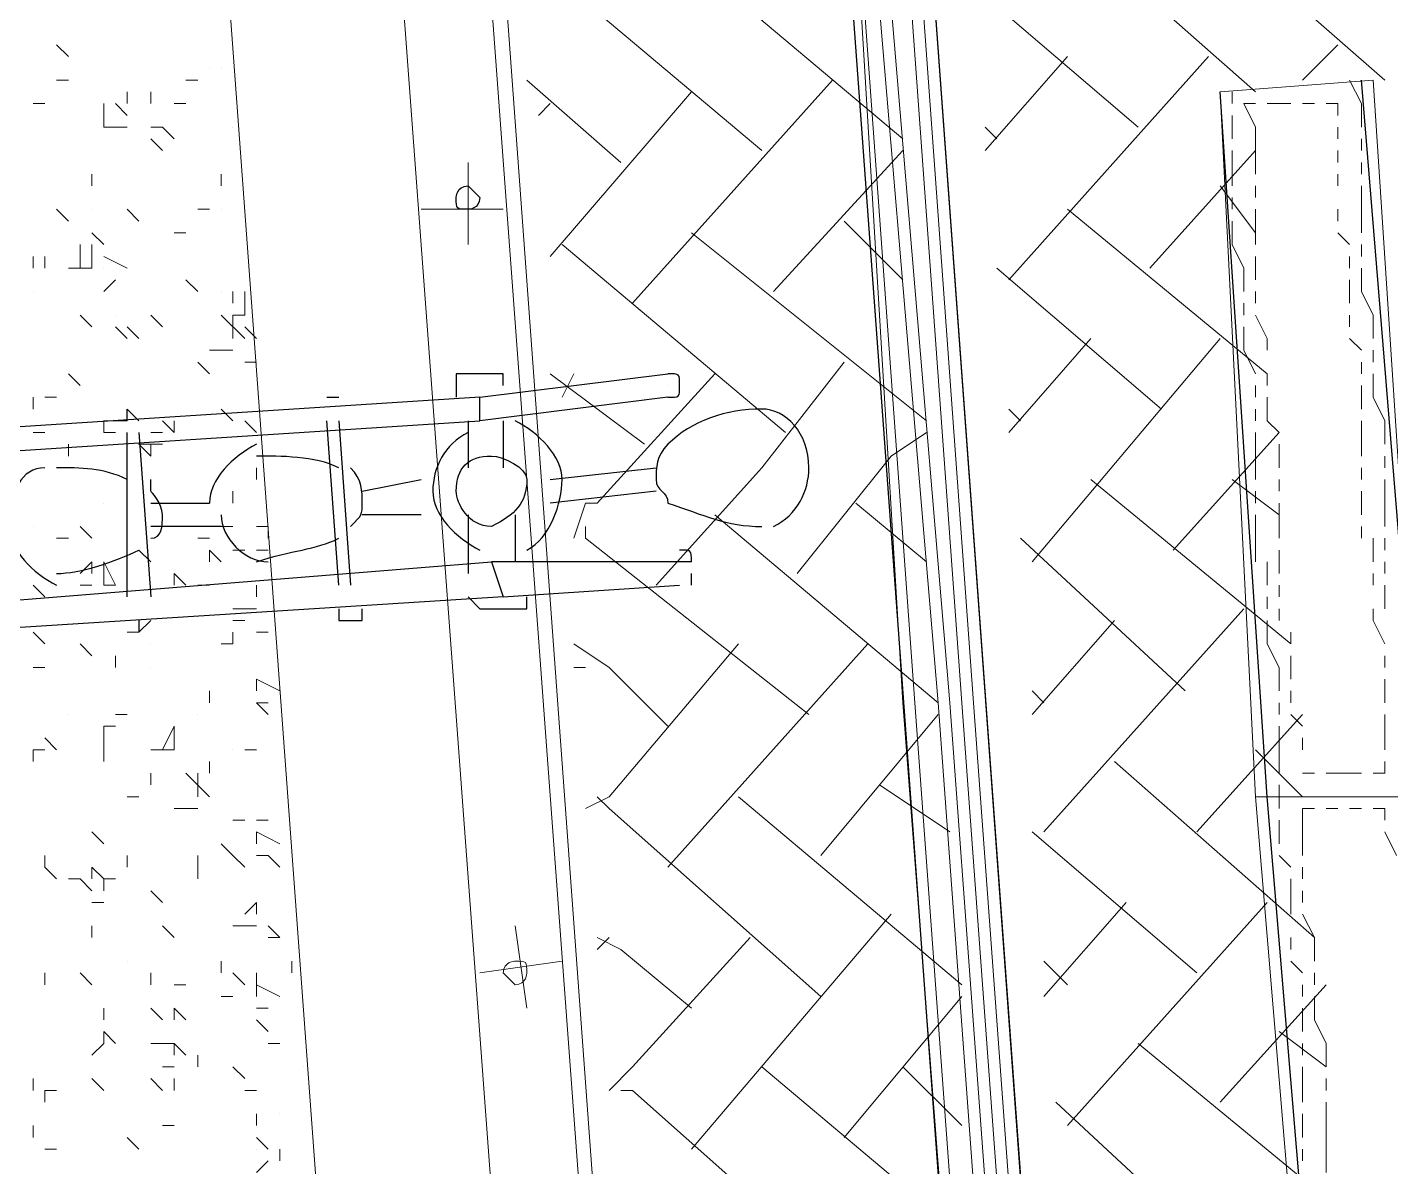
# Model space of a CAD drawing. Header units: millimetres. Extents: x 2928 to 3112, y 1220 to 1280.
# Drawn here: x 3001.7405 to 3002.1272, y 1263.3589 to 1263.6823 of the extents above; entities that cross this region are included whole.
import ezdxf

# ---------------------------------------------------------------- set-up
doc = ezdxf.new("R2010")
doc.units = ezdxf.units.MM

msp = doc.modelspace()

# ---------------------------------------------------------------- linework, layer by layer
at = {"color": 252, "linetype": 'Continuous', "lineweight": 5, "true_color": 0x989898}
msp.add_lwpolyline([(2999.44215, 1266.50398), (2999.75215, 1262.30392), (3000.85883, 1262.38726), (3001.96552, 1262.47059), (3001.65885, 1266.66398), (3000.54883, 1266.58398)], close=True, dxfattribs=at)
at = {"color": 7, "linetype": 'Continuous', "lineweight": 9, "true_color": 0x000007}
for points in [[(3000.54883, 1266.58065), (2999.44881, 1266.50065), (2999.75549, 1262.31059), (3000.85883, 1262.39392), (3001.96218, 1262.47392), (3001.65218, 1266.66065)], [(3000.55216, 1266.55398), (2999.47548, 1266.47398), (2999.77882, 1262.33726), (3000.8555, 1262.41726), (3001.93552, 1262.49726), (3001.62885, 1266.63398)], [(3000.5555, 1266.50732), (2999.52548, 1266.43065), (2999.82549, 1262.38726), (3000.85217, 1262.46392), (3001.88218, 1262.54059), (3001.58551, 1266.58065)], [(3002.13552, 1263.46394), (3002.12219, 1263.66727), (3002.07885, 1263.66394), (3002.08885, 1263.46394)], [(3002.15219, 1263.26394), (3002.13552, 1263.46394), (3002.08885, 1263.46394), (3002.10552, 1263.26394)]]:
    msp.add_lwpolyline(points, close=True, dxfattribs=at)
at = {"color": 7, "linetype": 'Continuous', "lineweight": -2, "true_color": 0x000007}
for points in [[(2999.53548, 1263.60727), (2999.64215, 1262.17059), (3000.86883, 1262.26059), (3002.09552, 1262.35059), (3001.99218, 1263.76728)], [(3002.06885, 1262.40059), (3001.96885, 1263.76728), (3001.96885, 1263.76728)], [(3001.87552, 1263.58061), (3001.87552, 1263.58394), (3001.86218, 1263.58394), (3001.86218, 1263.57727)], [(3001.86885, 1263.57727), (3001.92218, 1263.58394), (3001.92218, 1263.58394)], [(3001.86885, 1263.57727), (3001.66218, 1263.56394), (3001.66218, 1263.56394)], [(3001.66218, 1263.55727), (3001.86885, 1263.57061), (3001.86885, 1263.57727)], [(3001.82551, 1263.57727), (3001.82551, 1263.57727), (3001.82885, 1263.57727), (3001.82885, 1263.57727)], [(3001.92218, 1263.57727), (3001.86885, 1263.57061), (3001.86885, 1263.57727)], [(3001.76885, 1263.57061), (3001.76885, 1263.57394), (3001.76885, 1263.57394), (3001.77218, 1263.57061)], [(3001.82885, 1263.52394), (3001.82551, 1263.57061), (3001.82551, 1263.57061)], [(3001.82885, 1263.57061), (3001.83218, 1263.52394), (3001.83218, 1263.52394)], [(3001.86552, 1263.57061), (3001.86552, 1263.55727), (3001.86552, 1263.55727)], [(3001.87552, 1263.57061), (3001.87552, 1263.55727), (3001.87552, 1263.55727)], [(3001.76885, 1263.52061), (3001.76885, 1263.56727), (3001.76885, 1263.56727)], [(3001.77218, 1263.56727), (3001.77551, 1263.52061), (3001.77551, 1263.52061)], [(3001.88885, 1263.55394), (3001.91885, 1263.55727), (3001.91885, 1263.55727)], [(3001.83552, 1263.55061), (3001.85218, 1263.55394), (3001.85218, 1263.55394)], [(3001.91885, 1263.55061), (3001.88885, 1263.54727), (3001.88885, 1263.54727)], [(3001.77551, 1263.54727), (3001.79218, 1263.54727), (3001.79218, 1263.54727)], [(3001.79551, 1263.54061), (3001.77551, 1263.54061), (3001.77551, 1263.54061)], [(3001.85218, 1263.54394), (3001.83552, 1263.54394), (3001.83552, 1263.54394)], [(3001.86552, 1263.54394), (3001.86552, 1263.52727), (3001.86552, 1263.52727)], [(3001.87885, 1263.54394), (3001.87885, 1263.53061), (3001.87885, 1263.53061)], [(3001.66551, 1263.51394), (3001.87218, 1263.53061), (3001.87552, 1263.52061)], [(3001.92552, 1263.53061), (3001.87218, 1263.53061), (3001.87552, 1263.52061)], [(3001.92885, 1263.53061), (3001.92552, 1263.53061), (3001.92552, 1263.53061)], [(3001.87552, 1263.52061), (3001.92552, 1263.52394), (3001.92552, 1263.52394)], [(3001.87552, 1263.52061), (3001.66551, 1263.50727), (3001.66551, 1263.50727)], [(3001.82885, 1263.51727), (3001.82885, 1263.51394), (3001.83552, 1263.51394), (3001.83552, 1263.51727)], [(3001.86552, 1263.52061), (3001.86885, 1263.51727), (3001.88218, 1263.51727), (3001.88218, 1263.52061)], [(3001.77218, 1263.51394), (3001.77218, 1263.51061), (3001.77551, 1263.51394), (3001.77551, 1263.51394)]]:
    msp.add_lwpolyline(points, dxfattribs=at)
at = {"color": 9, "linetype": 'Continuous', "lineweight": 5, "true_color": 0xbababa}
for points in [[(3002.07219, 1262.40059), (3001.99218, 1263.49061), (3001.97218, 1263.76728)], [(3002.07219, 1262.40059), (3001.98885, 1263.49061), (3001.97218, 1263.76728)], [(3002.07885, 1262.40059), (3001.99885, 1263.49061), (3001.97552, 1263.76728)], [(3002.08219, 1262.40059), (3002.00218, 1263.49061), (3001.97885, 1263.76728)], [(3002.08552, 1262.40059), (3002.00552, 1263.49061), (3001.98552, 1263.76728)], [(3002.08885, 1262.40059), (3002.00885, 1263.49061), (3001.98885, 1263.76728)], [(3002.09219, 1262.40392), (3002.01218, 1263.49394), (3001.99218, 1263.76728)], [(3002.03218, 1263.71394), (3002.08885, 1263.66394), (3002.08885, 1263.66394)], [(3002.07219, 1263.71394), (3002.12552, 1263.66727), (3002.12552, 1263.66727)], [(3001.92552, 1263.70394), (3001.98885, 1263.65061), (3001.98885, 1263.65061)], [(3001.88552, 1263.70061), (3001.94885, 1263.64727), (3001.94885, 1263.64727)], [(3002.00885, 1263.69394), (3002.05552, 1263.65394), (3002.05552, 1263.65394)], [(3002.10219, 1263.66727), (3002.11219, 1263.67727), (3002.11219, 1263.67727)], [(3002.01218, 1263.64727), (3002.03552, 1263.67394), (3002.03552, 1263.67394)], [(3002.01885, 1263.61061), (3002.07552, 1263.67394), (3002.07552, 1263.67394)], [(3001.88218, 1263.66727), (3001.90885, 1263.64394), (3001.90885, 1263.64394)], [(3001.91218, 1263.60394), (3001.96885, 1263.66727), (3001.96885, 1263.66727)], [(3001.88552, 1263.65727), (3001.88885, 1263.66061), (3001.88885, 1263.66061)], [(3001.88885, 1263.61727), (3001.92885, 1263.66394), (3001.92885, 1263.66394)], [(3002.01218, 1263.65394), (3002.01552, 1263.65061), (3002.01552, 1263.65061)], [(3001.95218, 1263.60727), (3001.98885, 1263.64727), (3001.98885, 1263.64727)], [(3002.05885, 1263.61394), (3002.08885, 1263.64727), (3002.08885, 1263.64727)], [(3002.07885, 1263.63727), (3002.08885, 1263.62394), (3002.08885, 1263.62394)], [(3002.03552, 1263.63061), (3002.09219, 1263.58394), (3002.09219, 1263.58394)], [(3001.97218, 1263.62727), (3001.98885, 1263.61061), (3001.98885, 1263.61061)], [(3001.92885, 1263.62394), (3001.99552, 1263.57061), (3001.99552, 1263.57061)], [(3001.89218, 1263.62061), (3001.95552, 1263.56727), (3001.95552, 1263.56727)], [(3002.01552, 1263.61394), (3002.06219, 1263.57394), (3002.06219, 1263.57394)], [(3002.01885, 1263.56727), (3002.04218, 1263.59394), (3002.04218, 1263.59394)], [(3002.02552, 1263.53061), (3002.07885, 1263.59394), (3002.07885, 1263.59394)], [(3001.94885, 1263.55727), (3001.97218, 1263.58727), (3001.97218, 1263.58727)], [(3001.88885, 1263.58394), (3001.91552, 1263.56394), (3001.91552, 1263.56394)], [(3001.89218, 1263.57727), (3001.89552, 1263.58394), (3001.89552, 1263.58394)], [(3001.90218, 1263.54727), (3001.93552, 1263.58394), (3001.93552, 1263.58394)], [(3002.01885, 1263.57394), (3002.02218, 1263.57061), (3002.02218, 1263.57061)], [(3001.98552, 1263.56061), (3001.99552, 1263.56727), (3001.99552, 1263.56727)], [(3002.06552, 1263.53394), (3002.09552, 1263.56727), (3002.09552, 1263.56727)], [(3001.95885, 1263.52727), (3001.98552, 1263.56061), (3001.98552, 1263.56061)], [(3001.91885, 1263.52394), (3001.94885, 1263.55727), (3001.94885, 1263.55727)], [(3002.04218, 1263.55394), (3002.09885, 1263.50727), (3002.09885, 1263.50727)], [(3002.08219, 1263.55394), (3002.09552, 1263.54394), (3002.09552, 1263.54394)], [(3001.90218, 1263.54727), (3001.89885, 1263.54727), (3001.89552, 1263.53727)], [(3001.97552, 1263.54727), (3001.99552, 1263.53061), (3001.99552, 1263.53061)], [(3001.89885, 1263.54061), (3001.89885, 1263.53727), (3001.96218, 1263.48727)], [(3001.93552, 1263.54394), (3001.99885, 1263.49061), (3001.99885, 1263.49061)], [(3002.02218, 1263.53727), (3002.06885, 1263.49394), (3002.06885, 1263.49394)], [(3002.02885, 1263.45394), (3002.08552, 1263.51727), (3002.08552, 1263.51727)], [(3002.02552, 1263.48727), (3002.04885, 1263.51394), (3002.04885, 1263.51394)], [(3001.89552, 1263.50727), (3001.90552, 1263.50061), (3001.92218, 1263.48394)], [(3001.89885, 1263.4606), (3001.90552, 1263.46394), (3001.94218, 1263.50727)], [(3001.92218, 1263.44394), (3001.97885, 1263.50727), (3001.97885, 1263.50727)], [(3001.89552, 1263.50061), (3001.89885, 1263.50061), (3001.89885, 1263.50061)], [(3002.02552, 1263.49394), (3002.02885, 1263.49061), (3002.02885, 1263.49061)], [(3001.96552, 1263.44727), (3001.99885, 1263.48727), (3001.99885, 1263.48727)], [(3002.07219, 1263.45394), (3002.10219, 1263.48727), (3002.10219, 1263.48727)], [(3002.08885, 1263.47727), (3002.10219, 1263.46394), (3002.10219, 1263.46394)], [(3002.04885, 1263.47394), (3002.10552, 1263.42394), (3002.10552, 1263.42394)], [(3001.98218, 1263.46727), (3002.00218, 1263.45394), (3002.00218, 1263.45394)], [(3001.90218, 1263.46394), (3001.90552, 1263.4606), (3001.96552, 1263.40727)], [(3001.94218, 1263.46394), (3002.00552, 1263.4106), (3002.00552, 1263.4106)], [(3002.02552, 1263.45394), (3002.07219, 1263.41394), (3002.07219, 1263.41394)], [(3002.02885, 1263.40727), (3002.05218, 1263.43394), (3002.05218, 1263.43394)], [(3002.03552, 1263.3706), (3002.09219, 1263.43394), (3002.09219, 1263.43394)], [(3001.92885, 1263.36394), (3001.98552, 1263.4306), (3001.98552, 1263.4306)], [(3001.90218, 1263.42394), (3001.90885, 1263.4206), (3001.92885, 1263.40394)], [(3001.90218, 1263.4206), (3001.90552, 1263.42394), (3001.90552, 1263.42394)], [(3001.91218, 1263.38727), (3001.94552, 1263.42394), (3001.94552, 1263.42394)], [(3002.02885, 1263.41727), (3002.03552, 1263.4106), (3002.03552, 1263.4106)], [(3002.07885, 1263.37727), (3002.10885, 1263.4106), (3002.10885, 1263.4106)], [(3001.97218, 1263.36727), (3002.00552, 1263.40727), (3002.00552, 1263.40727)], [(3002.09552, 1263.39727), (3002.10885, 1263.38727), (3002.10885, 1263.38727)], [(3002.05552, 1263.39394), (3002.11219, 1263.34727), (3002.11219, 1263.34727)], [(3001.90552, 1263.3806), (3001.91218, 1263.38727), (3001.91218, 1263.38727)], [(3001.94885, 1263.38727), (3002.01218, 1263.33394), (3002.01218, 1263.33394)], [(3001.98885, 1263.38727), (3002.00552, 1263.3706), (3002.00552, 1263.3706)], [(3001.90885, 1263.3806), (3001.91218, 1263.3806), (3001.97218, 1263.32727)], [(3002.03218, 1263.37727), (3002.07885, 1263.33394), (3002.07885, 1263.33394)]]:
    msp.add_lwpolyline(points, dxfattribs=at)
at = {"color": 92, "linetype": 'Continuous', "lineweight": 5, "true_color": 0x00b800}
for points in [[(3001.75218, 1263.67394), (3001.74885, 1263.67727), (3001.74885, 1263.67727)], [(3001.75218, 1263.66727), (3001.74885, 1263.66727), (3001.74885, 1263.66727)], [(3001.78885, 1263.66727), (3001.78551, 1263.66727), (3001.78551, 1263.66727)], [(3001.74551, 1263.66061), (3001.74218, 1263.66061), (3001.74218, 1263.66061)], [(3001.76218, 1263.66061), (3001.76218, 1263.65394), (3001.76218, 1263.65394)], [(3001.76551, 1263.66061), (3001.76885, 1263.65727), (3001.76885, 1263.65727)], [(3001.76885, 1263.66061), (3001.76885, 1263.66394), (3001.76885, 1263.66394)], [(3001.77551, 1263.66061), (3001.77551, 1263.66394), (3001.77551, 1263.66394)], [(3001.78551, 1263.66061), (3001.78218, 1263.66061), (3001.78218, 1263.66061)], [(3001.76218, 1263.65394), (3001.76885, 1263.65394), (3001.76885, 1263.65394)], [(3001.77885, 1263.65394), (3001.77551, 1263.65394), (3001.77551, 1263.65394)], [(3001.77885, 1263.65394), (3001.78218, 1263.65061), (3001.78218, 1263.65061)], [(3001.77551, 1263.65061), (3001.77885, 1263.64727), (3001.77885, 1263.64727)], [(3001.75885, 1263.63727), (3001.75885, 1263.64061), (3001.75885, 1263.64061)], [(3001.79551, 1263.63727), (3001.79551, 1263.64061), (3001.79551, 1263.64061)], [(3001.75218, 1263.62727), (3001.74885, 1263.63061), (3001.74885, 1263.63061)], [(3001.77218, 1263.62727), (3001.76885, 1263.63061), (3001.76885, 1263.63061)], [(3001.77218, 1263.62727), (3001.76885, 1263.63061), (3001.76885, 1263.63061)], [(3001.79218, 1263.63061), (3001.78885, 1263.63061), (3001.78885, 1263.63061)], [(3001.76218, 1263.62061), (3001.75885, 1263.62394), (3001.75885, 1263.62394)], [(3001.78551, 1263.62394), (3001.78218, 1263.62394), (3001.78218, 1263.62394)], [(3001.75551, 1263.62061), (3001.75551, 1263.61394), (3001.75551, 1263.61394)], [(3001.75885, 1263.62061), (3001.75885, 1263.61394), (3001.75885, 1263.61394)], [(3001.74218, 1263.61394), (3001.74218, 1263.61727), (3001.74218, 1263.61727)], [(3001.74551, 1263.61394), (3001.74551, 1263.61727), (3001.74551, 1263.61727)], [(3001.75218, 1263.61394), (3001.75885, 1263.61394), (3001.75885, 1263.61394)], [(3001.76218, 1263.61727), (3001.76885, 1263.61394), (3001.76885, 1263.61394)], [(3001.76218, 1263.60727), (3001.76551, 1263.61061), (3001.76551, 1263.61061)], [(3001.78885, 1263.60727), (3001.78551, 1263.61061), (3001.78551, 1263.61061)], [(3001.79885, 1263.60727), (3001.79885, 1263.60394), (3001.79885, 1263.60394)], [(3001.80218, 1263.60727), (3001.80218, 1263.60061), (3001.80218, 1263.60061)], [(3001.75885, 1263.59727), (3001.75551, 1263.60061), (3001.75551, 1263.60061)], [(3001.77885, 1263.59727), (3001.77551, 1263.60061), (3001.77551, 1263.60061)], [(3001.79551, 1263.60061), (3001.80218, 1263.59394), (3001.80218, 1263.59394)], [(3001.79885, 1263.59727), (3001.79551, 1263.60061), (3001.79551, 1263.60061)], [(3001.79885, 1263.60061), (3001.79885, 1263.59394), (3001.79885, 1263.59394)], [(3001.79885, 1263.60061), (3001.80218, 1263.60061), (3001.80218, 1263.60061)], [(3001.76885, 1263.59394), (3001.76551, 1263.59727), (3001.76551, 1263.59727)], [(3001.77218, 1263.59394), (3001.76885, 1263.59727), (3001.76885, 1263.59727)], [(3001.80551, 1263.59394), (3001.80218, 1263.59727), (3001.80218, 1263.59727)], [(3001.79218, 1263.59061), (3001.79885, 1263.59061), (3001.79885, 1263.59061)], [(3001.79218, 1263.58394), (3001.78885, 1263.58727), (3001.78885, 1263.58727)], [(3001.80551, 1263.58727), (3001.80218, 1263.58727), (3001.80218, 1263.58727)], [(3001.75551, 1263.58061), (3001.75218, 1263.58394), (3001.75218, 1263.58394)], [(3001.74218, 1263.57394), (3001.74218, 1263.57727), (3001.74218, 1263.57727)], [(3001.74885, 1263.57727), (3001.74551, 1263.57727), (3001.74551, 1263.57727)], [(3001.79885, 1263.57061), (3001.79551, 1263.57394), (3001.79551, 1263.57394)], [(3001.76218, 1263.57061), (3001.76885, 1263.57061), (3001.76885, 1263.57061)], [(3001.76218, 1263.57061), (3001.76218, 1263.56727), (3001.76218, 1263.56727)], [(3001.76218, 1263.56727), (3001.76218, 1263.57061), (3001.76218, 1263.57061)], [(3001.77885, 1263.57061), (3001.78218, 1263.56727), (3001.78218, 1263.56727)], [(3001.78218, 1263.56727), (3001.78218, 1263.57061), (3001.78218, 1263.57061)], [(3001.80551, 1263.56727), (3001.80218, 1263.57061), (3001.80218, 1263.57061)], [(3001.74551, 1263.56727), (3001.74218, 1263.56727), (3001.74218, 1263.56727)], [(3001.75218, 1263.56061), (3001.75218, 1263.56394), (3001.75218, 1263.56394)], [(3001.76218, 1263.56727), (3001.76551, 1263.56727), (3001.76551, 1263.56727)], [(3001.77551, 1263.56061), (3001.77218, 1263.56394), (3001.77218, 1263.56394)], [(3001.77551, 1263.56394), (3001.77218, 1263.56394), (3001.77218, 1263.56394)], [(3001.77885, 1263.56727), (3001.77551, 1263.56727), (3001.77551, 1263.56727)], [(3001.77551, 1263.56394), (3001.77885, 1263.56394), (3001.77885, 1263.56394)], [(3001.77551, 1263.56061), (3001.77551, 1263.56394), (3001.77551, 1263.56394)], [(3001.80551, 1263.55394), (3001.80551, 1263.55727), (3001.80551, 1263.55727)], [(3001.79885, 1263.54727), (3001.79885, 1263.55061), (3001.79885, 1263.55061)], [(3001.77885, 1263.54727), (3001.77551, 1263.54727), (3001.77551, 1263.54727)], [(3001.75885, 1263.53727), (3001.75551, 1263.54061), (3001.75551, 1263.54061)], [(3001.79885, 1263.54061), (3001.79551, 1263.54061), (3001.79551, 1263.54061)], [(3001.80885, 1263.54061), (3001.80551, 1263.54061), (3001.80551, 1263.54061)], [(3001.80885, 1263.54061), (3001.80885, 1263.53727), (3001.80885, 1263.53727)], [(3001.75218, 1263.53727), (3001.74885, 1263.53727), (3001.74885, 1263.53727)], [(3001.79218, 1263.53727), (3001.78885, 1263.53727), (3001.78885, 1263.53727)], [(3001.77551, 1263.53061), (3001.77218, 1263.53394), (3001.77218, 1263.53394)], [(3001.79218, 1263.53394), (3001.79551, 1263.53061), (3001.79551, 1263.53061)], [(3001.79218, 1263.53394), (3001.79218, 1263.53061), (3001.79218, 1263.53061)], [(3001.80218, 1263.53394), (3001.79885, 1263.53394), (3001.79885, 1263.53394)], [(3001.80551, 1263.53394), (3001.80885, 1263.53394), (3001.80885, 1263.53394)], [(3001.75885, 1263.53061), (3001.75551, 1263.52727), (3001.75551, 1263.52727)], [(3001.75885, 1263.53061), (3001.75885, 1263.52727), (3001.75885, 1263.52727)], [(3001.76218, 1263.53061), (3001.76551, 1263.52394), (3001.76551, 1263.52394)], [(3001.76218, 1263.53061), (3001.76218, 1263.52394), (3001.76218, 1263.52394)], [(3001.78218, 1263.52394), (3001.78218, 1263.52727), (3001.78218, 1263.52727)], [(3001.78551, 1263.52394), (3001.78218, 1263.52727), (3001.78218, 1263.52727)], [(3001.74551, 1263.52061), (3001.74218, 1263.52394), (3001.74218, 1263.52394)], [(3001.75551, 1263.52394), (3001.75885, 1263.52394), (3001.75885, 1263.52394)], [(3001.76218, 1263.52394), (3001.76551, 1263.52394), (3001.76551, 1263.52394)], [(3001.78885, 1263.52394), (3001.79218, 1263.52394), (3001.79218, 1263.52394)], [(3001.80551, 1263.52061), (3001.80551, 1263.52394), (3001.80551, 1263.52394)], [(3001.80218, 1263.51727), (3001.79885, 1263.51727), (3001.79885, 1263.51727)], [(3001.80218, 1263.51727), (3001.80551, 1263.51727), (3001.80551, 1263.51727)], [(3001.79885, 1263.51394), (3001.80218, 1263.51394), (3001.80218, 1263.51394)], [(3001.74551, 1263.50727), (3001.74218, 1263.51061), (3001.74218, 1263.51061)], [(3001.77218, 1263.51061), (3001.76885, 1263.51061), (3001.76885, 1263.51061)], [(3001.79885, 1263.50727), (3001.79885, 1263.51061), (3001.79885, 1263.51061)], [(3001.80885, 1263.51061), (3001.80551, 1263.51061), (3001.80551, 1263.51061)], [(3001.75885, 1263.50394), (3001.75551, 1263.50727), (3001.75551, 1263.50727)], [(3001.79885, 1263.50727), (3001.79551, 1263.50727), (3001.79551, 1263.50727)], [(3001.76551, 1263.50061), (3001.76551, 1263.50394), (3001.76551, 1263.50394)], [(3001.74551, 1263.50061), (3001.74218, 1263.50061), (3001.74218, 1263.50061)], [(3001.79218, 1263.49061), (3001.79218, 1263.49394), (3001.79218, 1263.49394)], [(3001.80551, 1263.49727), (3001.81218, 1263.49394), (3001.81218, 1263.49394)], [(3001.80551, 1263.49727), (3001.80551, 1263.49394), (3001.80551, 1263.49394)], [(3001.80551, 1263.49061), (3001.80885, 1263.49061), (3001.80885, 1263.49061)], [(3001.80885, 1263.48727), (3001.80551, 1263.49061), (3001.80551, 1263.49061)], [(3001.76885, 1263.48727), (3001.76551, 1263.48727), (3001.76551, 1263.48727)], [(3001.76218, 1263.48394), (3001.76551, 1263.48394), (3001.76551, 1263.48394)], [(3001.76218, 1263.48394), (3001.76218, 1263.48061), (3001.76218, 1263.48061)], [(3001.78218, 1263.48394), (3001.77885, 1263.47727), (3001.77885, 1263.47727)], [(3001.78218, 1263.48394), (3001.78218, 1263.47727), (3001.78218, 1263.47727)], [(3001.74885, 1263.47727), (3001.74551, 1263.48061), (3001.74551, 1263.48061)], [(3001.76218, 1263.47727), (3001.76218, 1263.48061), (3001.76218, 1263.48061)], [(3001.74218, 1263.47394), (3001.74218, 1263.47727), (3001.74218, 1263.47727)], [(3001.74551, 1263.47727), (3001.74218, 1263.47727), (3001.74218, 1263.47727)], [(3001.76218, 1263.47394), (3001.76218, 1263.47727), (3001.76218, 1263.47727)], [(3001.77551, 1263.47727), (3001.78218, 1263.47727), (3001.78218, 1263.47727)], [(3001.78218, 1263.47727), (3001.77885, 1263.47727), (3001.77885, 1263.47727)], [(3001.80551, 1263.47727), (3001.80218, 1263.47727), (3001.80218, 1263.47727)], [(3001.79218, 1263.47061), (3001.79218, 1263.47394), (3001.79218, 1263.47394)], [(3001.77551, 1263.46727), (3001.77551, 1263.47061), (3001.77551, 1263.47061)], [(3001.78551, 1263.47061), (3001.79218, 1263.46394), (3001.79218, 1263.46394)], [(3001.78885, 1263.47061), (3001.78885, 1263.46394), (3001.78885, 1263.46394)], [(3001.77218, 1263.46394), (3001.76885, 1263.46394), (3001.76885, 1263.46394)], [(3001.78218, 1263.4606), (3001.78885, 1263.4606), (3001.78885, 1263.4606)], [(3001.80218, 1263.45727), (3001.79885, 1263.45727), (3001.79885, 1263.45727)], [(3001.80885, 1263.45727), (3001.80551, 1263.45727), (3001.80551, 1263.45727)], [(3001.76218, 1263.4506), (3001.75885, 1263.45394), (3001.75885, 1263.45394)], [(3001.80551, 1263.45394), (3001.81218, 1263.4506), (3001.81218, 1263.4506)], [(3001.80551, 1263.45394), (3001.80551, 1263.4506), (3001.80551, 1263.4506)], [(3001.79885, 1263.44727), (3001.79551, 1263.4506), (3001.79551, 1263.4506)], [(3001.74551, 1263.44394), (3001.74551, 1263.44727), (3001.74551, 1263.44727)], [(3001.74885, 1263.4406), (3001.74551, 1263.44394), (3001.74551, 1263.44394)], [(3001.75885, 1263.44394), (3001.76218, 1263.4406), (3001.76218, 1263.4406)], [(3001.75885, 1263.44394), (3001.75885, 1263.4406), (3001.75885, 1263.4406)], [(3001.76885, 1263.44394), (3001.76885, 1263.44727), (3001.76885, 1263.44727)], [(3001.78885, 1263.44394), (3001.78885, 1263.44727), (3001.78885, 1263.44727)], [(3001.78885, 1263.4406), (3001.78885, 1263.44394), (3001.78885, 1263.44394)], [(3001.80218, 1263.44394), (3001.79885, 1263.44727), (3001.79885, 1263.44727)], [(3001.80551, 1263.44727), (3001.80885, 1263.44727), (3001.80885, 1263.44727)], [(3001.81218, 1263.44394), (3001.80885, 1263.44727), (3001.80885, 1263.44727)], [(3001.75551, 1263.4406), (3001.75218, 1263.4406), (3001.75218, 1263.4406)], [(3001.75551, 1263.4406), (3001.75885, 1263.43727), (3001.75885, 1263.43727)], [(3001.76218, 1263.4406), (3001.76551, 1263.4406), (3001.76551, 1263.4406)], [(3001.76218, 1263.4406), (3001.76218, 1263.43727), (3001.76218, 1263.43727)], [(3001.77885, 1263.43394), (3001.77551, 1263.43727), (3001.77551, 1263.43727)], [(3001.75885, 1263.43394), (3001.76218, 1263.43394), (3001.76218, 1263.43394)], [(3001.80551, 1263.43394), (3001.80218, 1263.4306), (3001.80218, 1263.4306)], [(3001.80551, 1263.43394), (3001.80551, 1263.4306), (3001.80551, 1263.4306)], [(3001.75885, 1263.42394), (3001.75885, 1263.42727), (3001.75885, 1263.42727)], [(3001.78218, 1263.42394), (3001.77885, 1263.42727), (3001.77885, 1263.42727)], [(3001.79885, 1263.42727), (3001.80551, 1263.42727), (3001.80551, 1263.42727)], [(3001.81218, 1263.42394), (3001.80885, 1263.42727), (3001.80885, 1263.42727)], [(3001.81218, 1263.42394), (3001.80885, 1263.42394), (3001.80885, 1263.42394)], [(3001.79551, 1263.41394), (3001.79551, 1263.41727), (3001.79551, 1263.41727)], [(3001.81551, 1263.41394), (3001.81551, 1263.41727), (3001.81551, 1263.41727)], [(3001.74551, 1263.4106), (3001.74551, 1263.41394), (3001.74551, 1263.41394)], [(3001.75885, 1263.4106), (3001.75551, 1263.41394), (3001.75551, 1263.41394)], [(3001.77551, 1263.4106), (3001.77551, 1263.41394), (3001.77551, 1263.41394)], [(3001.80218, 1263.4106), (3001.79885, 1263.41394), (3001.79885, 1263.41394)], [(3001.80551, 1263.4106), (3001.80551, 1263.41394), (3001.80551, 1263.41394)], [(3001.78551, 1263.4106), (3001.78218, 1263.4106), (3001.78218, 1263.4106)], [(3001.80551, 1263.4106), (3001.81218, 1263.40727), (3001.81218, 1263.40727)], [(3001.80551, 1263.4106), (3001.80551, 1263.40727), (3001.80551, 1263.40727)], [(3001.79885, 1263.40727), (3001.79551, 1263.40727), (3001.79551, 1263.40727)], [(3001.76218, 1263.4006), (3001.76218, 1263.40394), (3001.76218, 1263.40394)], [(3001.77885, 1263.4006), (3001.77551, 1263.40394), (3001.77551, 1263.40394)], [(3001.78218, 1263.40394), (3001.78551, 1263.4006), (3001.78551, 1263.4006)], [(3001.78218, 1263.40394), (3001.78218, 1263.4006), (3001.78218, 1263.4006)], [(3001.80551, 1263.40394), (3001.80885, 1263.40394), (3001.80885, 1263.40394)], [(3001.76218, 1263.39727), (3001.76551, 1263.39394), (3001.76551, 1263.39394)], [(3001.76218, 1263.39727), (3001.76218, 1263.39394), (3001.76218, 1263.39394)], [(3001.80885, 1263.39727), (3001.80551, 1263.4006), (3001.80551, 1263.4006)], [(3001.75885, 1263.3906), (3001.76218, 1263.39394), (3001.76218, 1263.39394)], [(3001.77551, 1263.39394), (3001.78218, 1263.39394), (3001.78218, 1263.39394)], [(3001.78218, 1263.39394), (3001.78551, 1263.3906), (3001.78551, 1263.3906)], [(3001.78218, 1263.39394), (3001.78218, 1263.3906), (3001.78218, 1263.3906)], [(3001.81218, 1263.39394), (3001.80885, 1263.39394), (3001.80885, 1263.39394)], [(3001.78885, 1263.38727), (3001.78885, 1263.3906), (3001.78885, 1263.3906)], [(3001.77885, 1263.38727), (3001.78218, 1263.38727), (3001.78218, 1263.38727)], [(3001.80218, 1263.38394), (3001.79885, 1263.38727), (3001.79885, 1263.38727)], [(3001.74218, 1263.3806), (3001.74218, 1263.38394), (3001.74218, 1263.38394)], [(3001.76218, 1263.3806), (3001.75885, 1263.38394), (3001.75885, 1263.38394)], [(3001.77885, 1263.3806), (3001.77551, 1263.38394), (3001.77551, 1263.38394)], [(3001.78218, 1263.3806), (3001.78218, 1263.38394), (3001.78218, 1263.38394)], [(3001.74551, 1263.37727), (3001.74551, 1263.3806), (3001.74551, 1263.3806)], [(3001.74885, 1263.3806), (3001.74551, 1263.3806), (3001.74551, 1263.3806)], [(3001.80551, 1263.3806), (3001.80218, 1263.3806), (3001.80218, 1263.3806)], [(3001.74218, 1263.36727), (3001.74218, 1263.3706), (3001.74218, 1263.3706)], [(3001.78218, 1263.3706), (3001.77885, 1263.3706), (3001.77885, 1263.3706)], [(3001.80551, 1263.3706), (3001.80551, 1263.37394), (3001.80551, 1263.37394)], [(3001.77218, 1263.36394), (3001.76885, 1263.36727), (3001.76885, 1263.36727)], [(3001.80551, 1263.36727), (3001.80885, 1263.36394), (3001.80885, 1263.36394)], [(3001.74885, 1263.36394), (3001.74551, 1263.36394), (3001.74551, 1263.36394)], [(3001.81218, 1263.3606), (3001.81218, 1263.36394), (3001.81218, 1263.36394)], [(3001.80551, 1263.35727), (3001.80885, 1263.3606), (3001.80885, 1263.3606)]]:
    msp.add_lwpolyline(points, dxfattribs=at)
for points in [[(3001.79218, 1263.67061), (3001.79218, 1263.67061)], [(3001.79551, 1263.67061), (3001.79551, 1263.67061)], [(3001.76218, 1263.66061), (3001.76218, 1263.66061)], [(3001.79885, 1263.65394), (3001.79885, 1263.65394)], [(3001.75885, 1263.63061), (3001.75885, 1263.63061)], [(3001.79551, 1263.63061), (3001.79551, 1263.63061)], [(3001.76218, 1263.61394), (3001.76218, 1263.61394)], [(3001.74218, 1263.60727), (3001.74218, 1263.60727)], [(3001.79551, 1263.60727), (3001.79551, 1263.60727)], [(3001.76551, 1263.60061), (3001.76551, 1263.60061)], [(3001.76218, 1263.54727), (3001.76218, 1263.54727)], [(3001.74218, 1263.54061), (3001.74218, 1263.54061)], [(3001.76885, 1263.53727), (3001.76885, 1263.53727)], [(3001.77551, 1263.50727), (3001.77551, 1263.50727)], [(3001.77551, 1263.50061), (3001.77551, 1263.50061)], [(3001.75218, 1263.48727), (3001.75218, 1263.48727)], [(3001.78885, 1263.48727), (3001.78885, 1263.48727)], [(3001.78218, 1263.47727), (3001.78218, 1263.47727)], [(3001.79885, 1263.47727), (3001.79885, 1263.47727)], [(3001.76885, 1263.41727), (3001.76885, 1263.41727)], [(3001.81885, 1263.38727), (3001.81885, 1263.38727)], [(3001.74218, 1263.3806), (3001.74218, 1263.3806)], [(3001.81218, 1263.37394), (3001.81218, 1263.37394)], [(3001.80551, 1263.36394), (3001.80551, 1263.36394)]]:
    msp.add_lwpolyline(points, close=True, dxfattribs=at)
at = {"color": 252, "linetype": 'Continuous', "lineweight": 5, "true_color": 0x989898}
for points in [[(3002.11885, 1263.66061), (3002.11552, 1263.66727), (3002.11552, 1263.66727)], [(3002.08219, 1263.66394), (3002.08219, 1263.66061), (3002.08219, 1263.66061)], [(3002.08885, 1263.66061), (3002.08552, 1263.66061), (3002.08885, 1263.65394)], [(3002.09885, 1263.66061), (3002.09219, 1263.66061), (3002.09219, 1263.66061)], [(3002.10552, 1263.66061), (3002.10219, 1263.66061), (3002.10219, 1263.66061)], [(3002.11219, 1263.66061), (3002.10885, 1263.66061), (3002.10885, 1263.66061)], [(3002.11219, 1263.65727), (3002.11219, 1263.66061), (3002.11219, 1263.66061)], [(3002.11885, 1263.65394), (3002.11885, 1263.66061), (3002.11885, 1263.66061)], [(3002.08219, 1263.65727), (3002.08219, 1263.65061), (3002.08219, 1263.65061)], [(3002.08885, 1263.65394), (3002.08885, 1263.64727), (3002.08885, 1263.64727)], [(3002.11219, 1263.65061), (3002.11219, 1263.65394), (3002.11219, 1263.65394)], [(3002.11885, 1263.64727), (3002.11885, 1263.65061), (3002.11885, 1263.65061)], [(3002.08219, 1263.64727), (3002.08219, 1263.64394), (3002.08219, 1263.64394)], [(3002.08885, 1263.64727), (3002.08885, 1263.64061), (3002.08885, 1263.64061)], [(3002.11219, 1263.64394), (3002.11219, 1263.64727), (3002.11219, 1263.64727)], [(3001.86552, 1263.64394), (3001.86552, 1263.62061), (3001.86552, 1263.62061)], [(3002.08219, 1263.64394), (3002.08219, 1263.63727), (3002.08219, 1263.63727)], [(3002.11885, 1263.64061), (3002.11885, 1263.64394), (3002.11885, 1263.64394)], [(3002.08885, 1263.63727), (3002.08885, 1263.63394), (3002.08885, 1263.63394)], [(3002.11219, 1263.63727), (3002.11219, 1263.64061), (3002.11219, 1263.64061)], [(3002.11885, 1263.63061), (3002.11885, 1263.63727), (3002.11885, 1263.63727)], [(3002.08219, 1263.63394), (3002.08219, 1263.63061), (3002.08219, 1263.63061)], [(3001.87552, 1263.63061), (3001.85218, 1263.63061), (3001.85218, 1263.63061)], [(3002.08885, 1263.63061), (3002.08885, 1263.62394), (3002.08885, 1263.62394)], [(3002.11219, 1263.62727), (3002.11219, 1263.63061), (3002.11219, 1263.63061)], [(3002.11885, 1263.62394), (3002.11885, 1263.63061), (3002.11885, 1263.63061)], [(3002.08219, 1263.62727), (3002.08219, 1263.62061), (3002.08219, 1263.62061)], [(3002.08885, 1263.62394), (3002.08885, 1263.62061), (3002.08885, 1263.62061)], [(3002.11552, 1263.62061), (3002.11219, 1263.62394), (3002.11219, 1263.62394)], [(3002.08219, 1263.62061), (3002.08552, 1263.61394), (3002.08552, 1263.61394)], [(3002.11885, 1263.61727), (3002.11885, 1263.62061), (3002.11885, 1263.62061)], [(3002.08552, 1263.61394), (3002.08552, 1263.60727), (3002.08552, 1263.60727)], [(3002.08885, 1263.61727), (3002.08885, 1263.61061), (3002.08885, 1263.61061)], [(3002.11552, 1263.61394), (3002.11552, 1263.61727), (3002.11552, 1263.61727)], [(3002.11885, 1263.60727), (3002.11885, 1263.61394), (3002.11885, 1263.61394)], [(3002.11552, 1263.60394), (3002.11552, 1263.61061), (3002.11552, 1263.61061)], [(3002.08885, 1263.60727), (3002.08885, 1263.60394), (3002.08885, 1263.60394)], [(3002.12219, 1263.60061), (3002.11885, 1263.60727), (3002.11885, 1263.60727)], [(3002.08552, 1263.60394), (3002.08552, 1263.60061), (3002.08552, 1263.60061)], [(3002.08885, 1263.60061), (3002.09219, 1263.59394), (3002.09219, 1263.59394)], [(3002.11552, 1263.59727), (3002.11552, 1263.60061), (3002.11552, 1263.60061)], [(3002.12219, 1263.59394), (3002.12219, 1263.60061), (3002.12219, 1263.60061)], [(3002.08552, 1263.59727), (3002.08552, 1263.59061), (3002.08552, 1263.59061)], [(3002.08552, 1263.59061), (3002.08885, 1263.58394), (3002.08885, 1263.58394)], [(3002.09219, 1263.59394), (3002.09219, 1263.59061), (3002.09219, 1263.59061)], [(3002.11885, 1263.59061), (3002.11552, 1263.59394), (3002.11552, 1263.59394)], [(3002.12219, 1263.58727), (3002.12219, 1263.59061), (3002.12219, 1263.59061)], [(3002.11885, 1263.58394), (3002.11885, 1263.58727), (3002.11885, 1263.58727)], [(3002.09219, 1263.58394), (3002.09219, 1263.58061), (3002.09219, 1263.58061)], [(3002.12219, 1263.57727), (3002.12219, 1263.58394), (3002.12219, 1263.58394)], [(3002.08885, 1263.58061), (3002.08885, 1263.57727), (3002.08885, 1263.57727)], [(3002.11885, 1263.57394), (3002.11885, 1263.58061), (3002.11885, 1263.58061)], [(3002.09219, 1263.57727), (3002.09219, 1263.57061), (3002.09219, 1263.57061)], [(3002.12552, 1263.57061), (3002.12219, 1263.57727), (3002.12219, 1263.57727)], [(3002.08885, 1263.57394), (3002.08885, 1263.57061), (3002.08885, 1263.57061)], [(3002.09219, 1263.57061), (3002.09552, 1263.56727), (3002.09552, 1263.56727)], [(3002.11885, 1263.56727), (3002.11885, 1263.57061), (3002.11885, 1263.57061)], [(3002.12552, 1263.56394), (3002.12552, 1263.57061), (3002.12552, 1263.57061)], [(3002.08885, 1263.56727), (3002.08885, 1263.56061), (3002.08885, 1263.56061)], [(3002.09552, 1263.56394), (3002.09552, 1263.55727), (3002.09552, 1263.55727)], [(3002.11885, 1263.56061), (3002.11885, 1263.56727), (3002.11885, 1263.56727)], [(3002.08885, 1263.56061), (3002.08885, 1263.55394), (3002.08885, 1263.55394)], [(3002.12552, 1263.55727), (3002.12552, 1263.56061), (3002.12552, 1263.56061)], [(3002.11885, 1263.55394), (3002.11885, 1263.55727), (3002.11885, 1263.55727)], [(3002.09552, 1263.55394), (3002.09552, 1263.55061), (3002.09552, 1263.55061)], [(3002.12552, 1263.54727), (3002.12552, 1263.55394), (3002.12552, 1263.55394)], [(3002.08885, 1263.55061), (3002.08885, 1263.54727), (3002.08885, 1263.54727)], [(3002.11885, 1263.54394), (3002.11885, 1263.55061), (3002.11885, 1263.55061)], [(3002.09552, 1263.54727), (3002.09552, 1263.54061), (3002.09552, 1263.54061)], [(3002.12552, 1263.54061), (3002.12552, 1263.54727), (3002.12552, 1263.54727)], [(3002.08885, 1263.54394), (3002.08885, 1263.53727), (3002.08885, 1263.53727)], [(3002.09552, 1263.54061), (3002.09552, 1263.53727), (3002.09552, 1263.53727)], [(3002.11885, 1263.53727), (3002.11885, 1263.54061), (3002.11885, 1263.54061)], [(3002.08885, 1263.53727), (3002.08885, 1263.53061), (3002.08885, 1263.53061)], [(3002.12219, 1263.53061), (3002.12219, 1263.53727), (3002.12219, 1263.53727)], [(3002.12552, 1263.53394), (3002.12552, 1263.53727), (3002.12552, 1263.53727)], [(3002.09552, 1263.53394), (3002.09552, 1263.52727), (3002.09552, 1263.52727)], [(3002.09219, 1263.53061), (3002.09219, 1263.52394), (3002.09219, 1263.52394)], [(3002.12552, 1263.52727), (3002.12552, 1263.53061), (3002.12552, 1263.53061)], [(3002.12219, 1263.52394), (3002.12219, 1263.52727), (3002.12219, 1263.52727)], [(3002.09552, 1263.52394), (3002.09552, 1263.52061), (3002.09552, 1263.52061)], [(3002.12552, 1263.51727), (3002.12552, 1263.52394), (3002.12552, 1263.52394)], [(3002.09219, 1263.52061), (3002.09219, 1263.51727), (3002.09219, 1263.51727)], [(3002.09552, 1263.51727), (3002.09552, 1263.51394), (3002.09552, 1263.51394)], [(3002.12219, 1263.51394), (3002.12219, 1263.51727), (3002.12219, 1263.51727)], [(3002.09219, 1263.51394), (3002.09219, 1263.50727), (3002.09219, 1263.50727)], [(3002.12552, 1263.50727), (3002.12219, 1263.51394), (3002.12219, 1263.51394)], [(3002.09885, 1263.51061), (3002.09885, 1263.50727), (3002.09885, 1263.50727)], [(3002.09219, 1263.50727), (3002.09552, 1263.50061), (3002.09552, 1263.50061)], [(3002.09885, 1263.50394), (3002.09885, 1263.49727), (3002.09885, 1263.49727)], [(3002.12552, 1263.50061), (3002.12552, 1263.50394), (3002.12552, 1263.50394)], [(3002.09552, 1263.50061), (3002.09552, 1263.49394), (3002.09552, 1263.49394)], [(3002.09885, 1263.49394), (3002.09885, 1263.49061), (3002.09885, 1263.49061)], [(3002.12552, 1263.49061), (3002.12552, 1263.49727), (3002.12552, 1263.49727)], [(3002.09552, 1263.49061), (3002.09552, 1263.48727), (3002.09552, 1263.48727)], [(3002.09885, 1263.48727), (3002.10219, 1263.48394), (3002.10219, 1263.48394)], [(3002.12552, 1263.48394), (3002.12552, 1263.48727), (3002.12552, 1263.48727)], [(3002.09552, 1263.48394), (3002.09552, 1263.47727), (3002.09552, 1263.47727)], [(3002.12552, 1263.47727), (3002.12552, 1263.48394), (3002.12552, 1263.48394)], [(3002.10219, 1263.48061), (3002.10219, 1263.47727), (3002.10219, 1263.47727)], [(3002.09552, 1263.47727), (3002.09552, 1263.47061), (3002.09552, 1263.47061)], [(3002.12219, 1263.47061), (3002.12552, 1263.47061), (3002.12552, 1263.47394)], [(3002.09552, 1263.46727), (3002.09552, 1263.46394), (3002.09552, 1263.46394)], [(3002.10219, 1263.47061), (3002.10219, 1263.47061), (3002.10552, 1263.47061)], [(3002.10885, 1263.47061), (3002.11219, 1263.47061), (3002.11219, 1263.47061)], [(3002.11219, 1263.47061), (3002.11885, 1263.47061), (3002.11885, 1263.47061)], [(3002.09552, 1263.46394), (3002.09552, 1263.4606), (3002.09552, 1263.4606)], [(3002.10552, 1263.4606), (3002.10219, 1263.4606), (3002.10219, 1263.45394)], [(3002.11219, 1263.4606), (3002.10885, 1263.4606), (3002.10885, 1263.4606)], [(3002.11885, 1263.4606), (3002.11552, 1263.4606), (3002.11552, 1263.4606)], [(3002.12552, 1263.4606), (3002.12219, 1263.4606), (3002.12219, 1263.4606)], [(3002.12552, 1263.45727), (3002.12552, 1263.4606), (3002.12552, 1263.4606)], [(3002.09552, 1263.45727), (3002.09552, 1263.4506), (3002.09552, 1263.4506)], [(3002.10219, 1263.45394), (3002.10219, 1263.44727), (3002.10219, 1263.44727)], [(3002.12885, 1263.44727), (3002.12552, 1263.45394), (3002.12552, 1263.45394)], [(3002.09552, 1263.44727), (3002.09885, 1263.44394), (3002.09885, 1263.44394)], [(3002.10219, 1263.44394), (3002.10219, 1263.4406), (3002.10219, 1263.4406)], [(3002.09885, 1263.4406), (3002.09885, 1263.43394), (3002.09885, 1263.43394)], [(3002.10219, 1263.43727), (3002.10219, 1263.43394), (3002.10219, 1263.43394)], [(3002.09885, 1263.43394), (3002.09885, 1263.4306), (3002.09885, 1263.4306)], [(3002.10219, 1263.4306), (3002.10552, 1263.42394), (3002.10552, 1263.42394)], [(3001.87885, 1263.42727), (3001.88218, 1263.40394), (3001.88218, 1263.40394)], [(3002.09885, 1263.42394), (3002.09885, 1263.4206), (3002.09885, 1263.4206)], [(3002.10552, 1263.42394), (3002.10552, 1263.41727), (3002.10552, 1263.41727)], [(3001.89218, 1263.41727), (3001.86885, 1263.41394), (3001.86885, 1263.41394)], [(3002.09885, 1263.41727), (3002.10219, 1263.41394), (3002.10219, 1263.41394)], [(3002.10552, 1263.41394), (3002.10552, 1263.4106), (3002.10552, 1263.4106)], [(3002.10219, 1263.4106), (3002.10219, 1263.40727), (3002.10219, 1263.40727)], [(3002.10552, 1263.40727), (3002.10552, 1263.4006), (3002.10552, 1263.4006)], [(3002.10219, 1263.40394), (3002.10219, 1263.39727), (3002.10219, 1263.39727)], [(3002.10552, 1263.4006), (3002.10885, 1263.39394), (3002.10885, 1263.39394)], [(3002.10219, 1263.39394), (3002.10219, 1263.3906), (3002.10219, 1263.3906)], [(3002.10885, 1263.39394), (3002.10885, 1263.38727), (3002.10885, 1263.38727)], [(3002.10219, 1263.38727), (3002.10219, 1263.3806), (3002.10219, 1263.3806)], [(3002.10885, 1263.38394), (3002.10885, 1263.3806), (3002.10885, 1263.3806)], [(3002.10219, 1263.3806), (3002.10219, 1263.37727), (3002.10219, 1263.37727)], [(3002.10885, 1263.37727), (3002.10885, 1263.3706), (3002.10885, 1263.3706)], [(3002.10219, 1263.37394), (3002.10219, 1263.36727), (3002.10219, 1263.36727)], [(3002.10885, 1263.3706), (3002.10885, 1263.36394), (3002.10885, 1263.36394)], [(3002.10219, 1263.36394), (3002.10219, 1263.3606), (3002.10219, 1263.3606)], [(3002.10885, 1263.36394), (3002.10885, 1263.35727), (3002.10885, 1263.35727)]]:
    msp.add_lwpolyline(points, dxfattribs=at)
at = {"color": 253, "linetype": 'Continuous', "lineweight": -2, "true_color": 0x9a9a9a}
for points in [[(3002.13552, 1263.46394), (3002.11885, 1263.66727), (3002.11885, 1263.66727)], [(3002.09219, 1263.46394), (3002.07885, 1263.66394), (3002.07885, 1263.66394)], [(3002.10885, 1263.26394), (3002.09219, 1263.46394), (3002.09219, 1263.46394)]]:
    msp.add_lwpolyline(points, dxfattribs=at)
at = {"color": 7, "linetype": 'Continuous', "lineweight": -2, "true_color": 0x000007}
msp.add_lwpolyline([(3001.92218, 1263.58061), (3001.92218, 1263.58061)], close=True, dxfattribs=at)
for points, knots in [([(3001.86552, 1263.63061), (3001.86552, 1263.63061), (3001.86885, 1263.63061), (3001.86885, 1263.63394), (3001.86885, 1263.63394), (3001.86885, 1263.63394), (3001.86552, 1263.63727), (3001.86552, 1263.63727), (3001.86552, 1263.63727), (3001.86218, 1263.63727), (3001.86218, 1263.63394), (3001.86218, 1263.63394), (3001.86218, 1263.63394), (3001.86218, 1263.63061), (3001.86218, 1263.63061), (3001.86552, 1263.63061)], [0, 0, 0, 0, 0.0625, 0.0625, 0.0625, 0.0625, 0.125, 0.125, 0.125, 0.125, 0.1875, 0.1875, 0.1875, 0.1875, 1, 1, 1, 1]), ([(3001.88218, 1263.53394), (3001.88885, 1263.53727), (3001.89218, 1263.54727), (3001.89218, 1263.55394), (3001.89218, 1263.55394), (3001.89218, 1263.56061), (3001.88552, 1263.56727), (3001.87885, 1263.57061)], [0, 0, 0, 0, 0.125, 0.125, 0.125, 0.125, 1, 1, 1, 1]), ([(3001.86552, 1263.56727), (3001.85885, 1263.56394), (3001.85552, 1263.55727), (3001.85552, 1263.55061), (3001.85552, 1263.55061), (3001.85552, 1263.54394), (3001.86218, 1263.53727), (3001.86885, 1263.53394)], [0, 0, 0, 0, 0.125, 0.125, 0.125, 0.125, 1, 1, 1, 1]), ([(3001.87218, 1263.56061), (3001.86552, 1263.56061), (3001.86218, 1263.55727), (3001.86218, 1263.55061), (3001.86218, 1263.55061), (3001.86218, 1263.54727), (3001.86552, 1263.54061), (3001.87218, 1263.54061), (3001.87218, 1263.54061), (3001.87885, 1263.54394), (3001.88218, 1263.54727), (3001.88218, 1263.55394), (3001.88218, 1263.55394), (3001.88218, 1263.55727), (3001.87552, 1263.56061), (3001.87218, 1263.56061)], [0, 0, 0, 0, 0.0625, 0.0625, 0.0625, 0.0625, 0.125, 0.125, 0.125, 0.125, 0.1875, 0.1875, 0.1875, 0.1875, 1, 1, 1, 1])]:
    msp.add_open_spline(points, degree=3, knots=knots, dxfattribs=at)
for points in [[(3001.92552, 1263.58061), (3001.92552, 1263.58394), (3001.92552, 1263.58394), (3001.92218, 1263.58394)], [(3001.92218, 1263.57727), (3001.92552, 1263.57727), (3001.92552, 1263.57727), (3001.92552, 1263.58061)], [(3001.94885, 1263.57394), (3001.93885, 1263.57394), (3001.92885, 1263.57061), (3001.92218, 1263.56394)], [(3001.96218, 1263.55727), (3001.96218, 1263.56727), (3001.95552, 1263.57394), (3001.94885, 1263.57394)], [(3001.80551, 1263.56394), (3001.79885, 1263.56061), (3001.79218, 1263.55394), (3001.79218, 1263.54727)], [(3001.92218, 1263.56394), (3001.91885, 1263.56061), (3001.91885, 1263.55727), (3001.91885, 1263.55394)], [(3001.82885, 1263.55727), (3001.82218, 1263.56061), (3001.81218, 1263.56061), (3001.80551, 1263.56061)], [(3001.74551, 1263.55727), (3001.73885, 1263.55727), (3001.73551, 1263.55061), (3001.73551, 1263.54061)], [(3001.76885, 1263.55394), (3001.76218, 1263.55727), (3001.75551, 1263.55727), (3001.74885, 1263.55727)], [(3001.83218, 1263.55727), (3001.83218, 1263.55727), (3001.83218, 1263.55727), (3001.83218, 1263.55727)], [(3001.83552, 1263.54727), (3001.83552, 1263.55061), (3001.83552, 1263.55394), (3001.83218, 1263.55727)], [(3001.95218, 1263.54061), (3001.95885, 1263.54394), (3001.96218, 1263.55061), (3001.96218, 1263.55727)], [(3001.77551, 1263.55061), (3001.77551, 1263.55061), (3001.77551, 1263.55061), (3001.77551, 1263.55394)], [(3001.91885, 1263.55394), (3001.91885, 1263.55061), (3001.92218, 1263.55061), (3001.92218, 1263.54727)], [(3001.77885, 1263.54394), (3001.77885, 1263.54727), (3001.77551, 1263.55061), (3001.77551, 1263.55061)], [(3001.83218, 1263.54061), (3001.83552, 1263.54394), (3001.83552, 1263.54394), (3001.83552, 1263.54727)], [(3001.92218, 1263.54727), (3001.93218, 1263.54394), (3001.93885, 1263.54061), (3001.94885, 1263.54061)], [(3001.73551, 1263.54061), (3001.73551, 1263.53394), (3001.74218, 1263.52727), (3001.74885, 1263.52394)], [(3001.77551, 1263.53727), (3001.77885, 1263.53727), (3001.77885, 1263.54061), (3001.77885, 1263.54394)], [(3001.79551, 1263.54394), (3001.79551, 1263.53727), (3001.80218, 1263.53061), (3001.80885, 1263.53061)], [(3001.83218, 1263.54061), (3001.83218, 1263.54061), (3001.83218, 1263.54061), (3001.83218, 1263.54061)], [(3001.77551, 1263.53727), (3001.77551, 1263.53727), (3001.77551, 1263.53727), (3001.77551, 1263.53727)], [(3001.80551, 1263.53061), (3001.81551, 1263.53394), (3001.82218, 1263.53394), (3001.82885, 1263.53727)], [(3001.74885, 1263.52727), (3001.75551, 1263.52727), (3001.76551, 1263.53061), (3001.77218, 1263.53394)], [(3001.92885, 1263.53061), (3001.92885, 1263.53394), (3001.92885, 1263.53394), (3001.92552, 1263.53394)], [(3001.92885, 1263.52394), (3001.92885, 1263.52394), (3001.92885, 1263.52727), (3001.92885, 1263.52727)]]:
    msp.add_open_spline(points, degree=3, dxfattribs=at)
at = {"color": 7, "linetype": 'Continuous', "lineweight": 9, "true_color": 0x000007}
msp.add_open_spline([(3001.87885, 1263.4106), (3001.88218, 1263.4106), (3001.88218, 1263.41394), (3001.88218, 1263.41394), (3001.88218, 1263.41394), (3001.88218, 1263.41727), (3001.88218, 1263.41727), (3001.87885, 1263.41727), (3001.87885, 1263.41727), (3001.87885, 1263.41727), (3001.87552, 1263.41727), (3001.87552, 1263.41394), (3001.87552, 1263.41394), (3001.87552, 1263.41394), (3001.87885, 1263.4106), (3001.87885, 1263.4106)], degree=3, knots=[0, 0, 0, 0, 0.0625, 0.0625, 0.0625, 0.0625, 0.125, 0.125, 0.125, 0.125, 0.1875, 0.1875, 0.1875, 0.1875, 1, 1, 1, 1], dxfattribs=at)

doc.saveas('drawing.dxf')
